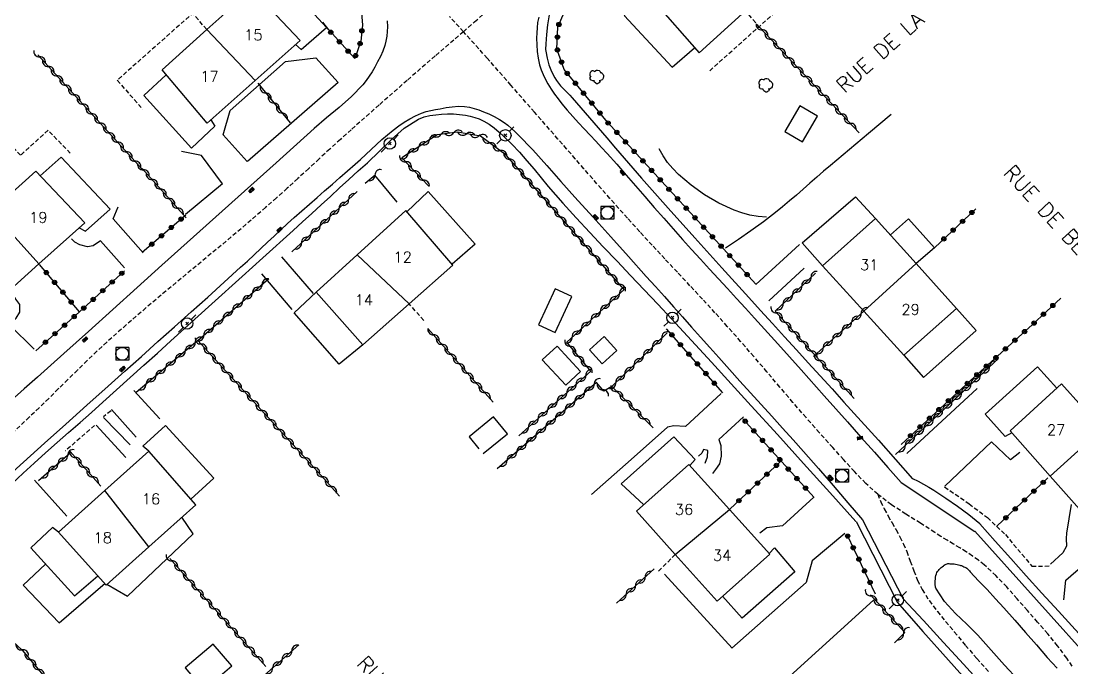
# Model space of a CAD drawing. Header units: millimetres. Extents: x 137000 to 138002, y 152999 to 154002.
# Drawn here: x 137205.9 to 137328.6, y 153872.6 to 153948.1 of the extents above; entities that cross this region are included whole.
import ezdxf
from ezdxf.enums import TextEntityAlignment as Align

# ---------------------------------------------------------------- set-up
doc = ezdxf.new("R2010")
doc.units = ezdxf.units.MM
doc.linetypes.add('DASHED', pattern=[0.75, 0.5, -0.25])
doc.layers.get('0').update_dxf_attribs({"linetype": 'CONTINUOUS'})
for name, color, linetype in [('W0001', 6, 'DASHED'), ('W0008', 7, 'CONTINUOUS'), ('W0014', 7, 'CONTINUOUS'), ('W0017', 7, 'CONTINUOUS'), ('W0101', 7, 'CONTINUOUS'), ('W0104', 1, 'CONTINUOUS'), ('W0112', 1, 'DASHED'), ('W0300', 7, 'CONTINUOUS'), ('W0310', 3, 'CONTINUOUS'), ('W0323', 7, 'CONTINUOUS'), ('W0401', 7, 'CONTINUOUS'), ('W0420', 7, 'CONTINUOUS'), ('W0473', 7, 'CONTINUOUS'), ('W0989', 7, 'CONTINUOUS'), ('W0991', 7, 'CONTINUOUS'), ('W1102', 7, 'CONTINUOUS')]:
    doc.layers.add(name, color=color, linetype=linetype)
doc.styles.get("Standard").update_dxf_attribs({"font": 'romans.shx', "width": 0.85})

# ---------------------------------------------------------------- blocks, each defined once
blk = doc.blocks.new('T300')
for p, q in [((-0.8, 0.51), (-0.86, 0.34)), ((-0.86, 0.34), (-0.86, 0.17)), ((-0.86, 0.17), (-0.74, 0.06)), ((-0.69, 0.63), (-0.8, 0.51)), ((-0.8, -0.06), (-0.74, 0.06)), ((-0.74, 0.06), (-0.69, 0.11)), ((-0.57, 0.69), (-0.69, 0.63)), ((-0.46, 0.69), (-0.57, 0.69)), ((-0.29, 0.63), (-0.46, 0.69)), ((-0.29, 0.63), (-0.17, 0.74)), ((-0.23, 0.57), (-0.29, 0.63)), ((-0.17, 0.74), (-0.06, 0.8)), ((-0.06, 0.8), (0.06, 0.8)), ((0.06, 0.8), (0.23, 0.74)), ((0.23, 0.74), (0.34, 0.63)), ((0.34, 0.63), (0.4, 0.51)), ((0.46, 0.46), (0.34, 0.46)), ((0.4, 0.51), (0.4, 0.46)), ((0.57, 0.4), (0.46, 0.46)), ((0.57, 0.4), (0.69, 0.29)), ((0.69, 0.29), (0.74, 0.17)), ((0.74, 0.06), (0.69, -0.17)), ((0.74, 0.17), (0.74, 0.06)), ((-0.8, -0.17), (-0.8, -0.06)), ((-0.8, -0.23), (-0.8, -0.17)), ((-0.74, -0.34), (-0.8, -0.23)), ((-0.69, -0.4), (-0.74, -0.34)), ((-0.51, -0.46), (-0.69, -0.4)), ((-0.4, -0.46), (-0.51, -0.46)), ((-0.4, -0.46), (-0.34, -0.46)), ((-0.34, -0.46), (-0.34, -0.4)), ((-0.34, -0.51), (-0.34, -0.46)), ((-0.29, -0.63), (-0.34, -0.51)), ((-0.17, -0.74), (-0.29, -0.63)), ((-0.06, -0.8), (-0.17, -0.74)), ((0.06, -0.8), (-0.06, -0.8)), ((0.17, -0.74), (0.06, -0.8)), ((0.23, -0.69), (0.17, -0.74)), ((0.29, -0.46), (0.23, -0.46)), ((0.29, -0.63), (0.23, -0.69)), ((0.46, -0.4), (0.29, -0.46)), ((0.34, -0.51), (0.29, -0.63)), ((0.34, -0.51), (0.34, -0.46)), ((0.57, -0.34), (0.46, -0.4)), ((0.63, -0.29), (0.57, -0.34)), ((0.69, -0.17), (0.63, -0.29))]:
    blk.add_line(p, q)
blk = doc.blocks.new('T401')
for p, q in [((-0.3, 0.3), (0, 0.3)), ((-0.3, -0.25), (-0.3, 0.3)), ((-0.3, 0.15), (0, 0.15)), ((-0.3, 0), (0, 0)), ((0, 0.3), (0, -0.25)), ((-0.3, -0.15), (0, -0.15)), ((-0.3, -0.25), (-0.3, -0.3)), ((-0.3, -0.3), (0, -0.3)), ((0, -0.3), (0, -0.25))]:
    blk.add_line(p, q)
blk = doc.blocks.new('T420')
for p, q in [((0.75, 0.75), (-0.75, 0.75)), ((-0.75, 0.75), (-0.75, -0.75)), ((0.75, 0.75), (0.75, -0.75)), ((0.75, -0.75), (-0.75, -0.75))]:
    blk.add_line(p, q)
blk.add_ellipse((0, 0), major_axis=(-0.53, 0.53), ratio=1, start_param=3.926991, end_param=10.210176)
blk = doc.blocks.new('T473')
for p, q in [((-0.166667, 0.166667), (0.166667, -0.166667)), ((-0.166667, -0.166667), (0.166667, 0.166667)), ((0.500001, 0.500001), (1.000002, 1.000002)), ((-1.000002, -1.000002), (-0.500001, -0.500001))]:
    blk.add_line(p, q)
blk.add_ellipse((0, 0), major_axis=(0.471405, 0.471405), ratio=1, start_param=5.4977871438, end_param=11.780972451)
blk = doc.blocks.new('t310o')
at = {"color": 0, "linetype": 'Continuous'}
for centre, start, end in [((-0.5, 0.38), 216.8699, 323.1304), ((0.5, -0.37), 36.8699, 143.1303)]:
    blk.add_arc(centre, 0.625, start, end, dxfattribs=at)
blk = doc.blocks.new('t323o')
at = {"color": 0, "linetype": 'Continuous'}
for radius in [0.25, 0.15]:
    blk.add_circle((0, 0), radius, dxfattribs=at)

msp = doc.modelspace()

# ---------------------------------------------------------------- linework, layer by layer
at = {"layer": 'W0001'}
for points in [[(137257.55, 153946.81), (137258.85, 153947.96), (137260.16, 153949.11)], [(137257.55, 153946.81), (137255.93, 153948.58)], [(137257.55, 153946.81), (137254.25, 153943.98), (137250.97, 153941.13), (137247.7, 153938.26), (137244.45, 153935.38), (137243.19, 153934.25), (137241.95, 153933.12), (137240.71, 153931.98), (137239.47, 153930.83), (137238.22, 153929.69), (137236.98, 153928.55), (137235.73, 153927.42), (137234.46, 153926.3), (137232.17, 153924.31), (137229.85, 153922.36), (137227.51, 153920.42), (137225.17, 153918.49), (137222.83, 153916.55), (137220.5, 153914.59), (137218.2, 153912.61), (137215.93, 153910.59), (137214.77, 153909.53), (137213.63, 153908.44), (137212.5, 153907.34), (137211.38, 153906.24), (137210.27, 153905.13), (137209.15, 153904.02), (137208.02, 153902.92), (137206.88, 153901.83), (137203.79, 153898.93)], [(137305.89, 153892.84), (137304.49, 153894.12), (137303.17, 153895.49), (137301.91, 153896.9), (137300.64, 153898.3), (137299.07, 153900.04), (137297.53, 153901.8), (137295.99, 153903.57), (137294.47, 153905.35), (137292.96, 153907.13), (137291.43, 153908.91), (137289.9, 153910.68), (137288.34, 153912.43), (137286.9, 153914.03), (137285.45, 153915.61), (137283.98, 153917.18), (137282.51, 153918.75), (137281.05, 153920.32), (137279.58, 153921.9), (137278.12, 153923.48), (137276.68, 153925.07), (137275.66, 153926.21), (137274.64, 153927.36), (137273.62, 153928.51), (137272.61, 153929.67), (137271.6, 153930.82), (137270.6, 153931.98), (137269.59, 153933.14), (137268.58, 153934.29), (137265.83, 153937.43), (137263.09, 153940.57), (137260.33, 153943.71), (137257.55, 153946.81)], [(137305.89, 153892.84), (137306.25, 153891.98), (137306.66, 153891.13), (137307.11, 153890.31), (137307.57, 153889.5), (137308.04, 153888.69), (137308.49, 153887.87), (137308.9, 153887.04), (137309.28, 153886.18), (137309.7, 153885.06), (137310.1, 153883.92), (137310.55, 153882.8), (137311.09, 153881.72), (137311.92, 153880.41), (137312.86, 153879.17), (137313.84, 153877.98), (137314.83, 153876.8), (137316.14, 153875.22), (137317.47, 153873.67), (137318.84, 153872.15)], [(137328.59, 153872.79), (137327.95, 153873.73), (137326.88, 153875.18), (137325.73, 153876.58), (137324.55, 153877.94), (137323.36, 153879.29), (137322.16, 153880.66), (137320.95, 153882.03), (137319.68, 153883.36), (137318.33, 153884.6), (137317.65, 153885.14), (137316.94, 153885.64), (137316.22, 153886.12), (137315.49, 153886.58), (137314.75, 153887.03), (137314.01, 153887.48), (137313.27, 153887.93), (137312.55, 153888.4), (137310.87, 153889.47), (137309.16, 153890.52), (137307.49, 153891.63), (137305.89, 153892.84)]]:
    msp.add_lwpolyline(points, dxfattribs=at)
at = {"layer": 'W0008'}
for points in [[(137266.35, 153948.49), (137266.21, 153947.89), (137266.14, 153947.28), (137266.1, 153946.66), (137266.09, 153946.05), (137266.11, 153945.27), (137266.16, 153944.49), (137266.26, 153943.71), (137266.42, 153942.94), (137266.61, 153942.36), (137266.84, 153941.8), (137267.11, 153941.25), (137267.4, 153940.72), (137267.77, 153940.12), (137268.17, 153939.53), (137268.59, 153938.96), (137269.03, 153938.41), (137269.66, 153937.65), (137270.3, 153936.91), (137270.97, 153936.18), (137271.64, 153935.46), (137272.32, 153934.75), (137273, 153934.04), (137273.67, 153933.32), (137274.33, 153932.59), (137275.44, 153931.34), (137276.54, 153930.09), (137277.64, 153928.83), (137278.73, 153927.57), (137279.82, 153926.31), (137280.92, 153925.06), (137282.02, 153923.81), (137283.13, 153922.56), (137284.17, 153921.41), (137285.21, 153920.26), (137286.26, 153919.12), (137287.31, 153917.98), (137288.37, 153916.84), (137289.42, 153915.7), (137290.47, 153914.55), (137291.51, 153913.4), (137294.24, 153910.38), (137296.95, 153907.36), (137299.66, 153904.32), (137302.37, 153901.29), (137303.94, 153899.52), (137305.51, 153897.75), (137307.07, 153895.98), (137308.64, 153894.21)], [(137204.54, 153895.09), (137206.2, 153896.58), (137208.66, 153898.81), (137211.13, 153901.03), (137213.61, 153903.25), (137216.09, 153905.47), (137218.02, 153907.2), (137219.96, 153908.93), (137221.9, 153910.66), (137223.83, 153912.39), (137225.77, 153914.11), (137227.7, 153915.85), (137229.63, 153917.59), (137231.55, 153919.33), (137232.34, 153920.05), (137233.12, 153920.78), (137233.9, 153921.51), (137234.68, 153922.24), (137235.46, 153922.97), (137236.24, 153923.69), (137237.02, 153924.42), (137237.81, 153925.13), (137238.69, 153925.92), (137239.58, 153926.7), (137240.46, 153927.47), (137241.35, 153928.25), (137242.25, 153929.02), (137243.14, 153929.79), (137244.03, 153930.56), (137244.92, 153931.34), (137245.55, 153931.9), (137246.17, 153932.48), (137246.79, 153933.06), (137247.41, 153933.64), (137248.04, 153934.22), (137248.68, 153934.78), (137249.34, 153935.32), (137250.02, 153935.83), (137250.65, 153936.25), (137251.29, 153936.65), (137251.96, 153937), (137252.65, 153937.31), (137253.18, 153937.49), (137253.73, 153937.62), (137254.28, 153937.73), (137254.83, 153937.83), (137255.53, 153937.95), (137256.24, 153938.06), (137256.96, 153938.12), (137257.68, 153938.1), (137258.25, 153938.02), (137258.81, 153937.87), (137259.36, 153937.69), (137259.89, 153937.48), (137260.52, 153937.22), (137261.14, 153936.92), (137261.74, 153936.58), (137262.31, 153936.21), (137262.74, 153935.89), (137263.15, 153935.53), (137263.54, 153935.16), (137263.92, 153934.78), (137265.63, 153933.01), (137267.29, 153931.19), (137268.92, 153929.34), (137270.55, 153927.51), (137272.64, 153925.2), (137274.73, 153922.89), (137276.81, 153920.58), (137278.89, 153918.27), (137279.95, 153917.09), (137281.01, 153915.9), (137282.07, 153914.72), (137283.12, 153913.53), (137284.18, 153912.35), (137285.23, 153911.16), (137286.29, 153909.98), (137287.35, 153908.8), (137288.58, 153907.42), (137289.82, 153906.05), (137291.06, 153904.68), (137292.3, 153903.31), (137293.54, 153901.95), (137294.77, 153900.57), (137296.01, 153899.2), (137297.23, 153897.82), (137298.97, 153895.84), (137300.69, 153893.85), (137302.41, 153891.86), (137304.12, 153889.86)], [(137308.64, 153894.21), (137317.21, 153888.5)], [(137304.12, 153889.86), (137308.88, 153880.65)], [(137317.21, 153888.53), (137331.62, 153872.52)], [(137322.27, 153871.19), (137320.7, 153872.92), (137319.15, 153874.67), (137317.58, 153876.41), (137316.31, 153877.69), (137314.96, 153878.95), (137313.68, 153880.33), (137312.68, 153881.9), (137312.64, 153882.01), (137312.62, 153882.12), (137312.61, 153882.22), (137312.6, 153882.33), (137312.6, 153882.38), (137312.6, 153882.43), (137312.6, 153882.48), (137312.6, 153882.53), (137312.6, 153882.58), (137312.6, 153882.63), (137312.61, 153882.68), (137312.61, 153882.73), (137312.63, 153882.94), (137312.65, 153883.16), (137312.68, 153883.37), (137312.74, 153883.58), (137312.81, 153883.71), (137312.89, 153883.84), (137312.97, 153883.95), (137313.07, 153884.06), (137313.18, 153884.18), (137313.3, 153884.3), (137313.43, 153884.4), (137313.56, 153884.5), (137313.66, 153884.58), (137313.76, 153884.65), (137313.87, 153884.71), (137313.99, 153884.75), (137314.09, 153884.76), (137314.2, 153884.76), (137314.3, 153884.75), (137314.39, 153884.74), (137314.5, 153884.74), (137314.61, 153884.74), (137314.71, 153884.74), (137314.82, 153884.73), (137314.99, 153884.7), (137315.15, 153884.67), (137315.31, 153884.62), (137315.47, 153884.58), (137315.56, 153884.55), (137315.66, 153884.52), (137315.75, 153884.49), (137315.84, 153884.45), (137315.96, 153884.4), (137316.07, 153884.35), (137316.18, 153884.29), (137316.29, 153884.21), (137316.4, 153884.12), (137316.49, 153884.02), (137316.59, 153883.91), (137316.68, 153883.81), (137317.67, 153882.76), (137318.65, 153881.72), (137319.63, 153880.66), (137320.6, 153879.6), (137321.88, 153878.17), (137323.15, 153876.73), (137324.41, 153875.27), (137325.66, 153873.81), (137326.24, 153873.17), (137326.85, 153872.54)], [(137308.88, 153880.65), (137311.24, 153878.12), (137313.58, 153875.57), (137315.91, 153873.01), (137318.23, 153870.45), (137319.55, 153868.96), (137320.87, 153867.47), (137322.18, 153865.97), (137323.49, 153864.46)]]:
    msp.add_lwpolyline(points, dxfattribs=at)
at = {"layer": 'W0014'}
for points in [[(137248.64, 153948.07), (137248.67, 153947.37), (137248.64, 153946.82), (137248.59, 153946.27), (137248.5, 153945.72), (137248.36, 153945.19), (137248.13, 153944.53), (137247.85, 153943.9), (137247.53, 153943.28), (137247.19, 153942.68), (137246.88, 153942.14), (137246.55, 153941.62), (137246.19, 153941.11), (137245.8, 153940.63), (137244.48, 153939.25), (137243.04, 153937.98), (137241.57, 153936.76), (137240.13, 153935.52), (137235.68, 153931.52), (137231.24, 153927.53), (137226.79, 153923.55), (137222.34, 153919.56)], [(137267.54, 153948.77), (137267.35, 153947.63), (137267.26, 153946.5), (137267.17, 153945.39), (137267.15, 153945.18), (137267.14, 153944.97), (137267.14, 153944.75), (137267.15, 153944.54), (137267.31, 153943.73), (137267.53, 153942.94), (137267.82, 153942.17), (137268.2, 153941.44), (137268.41, 153941.11), (137268.64, 153940.8), (137268.89, 153940.5), (137269.16, 153940.22), (137269.43, 153939.94), (137269.71, 153939.67), (137269.97, 153939.39), (137270.23, 153939.11), (137271.25, 153937.94), (137272.26, 153936.77), (137273.27, 153935.59), (137274.28, 153934.42), (137275.29, 153933.24), (137276.3, 153932.07), (137277.31, 153930.9), (137278.33, 153929.74), (137281.44, 153926.24), (137284.57, 153922.75), (137287.7, 153919.28), (137290.84, 153915.8), (137292.23, 153914.28), (137293.62, 153912.75), (137295.01, 153911.23), (137296.4, 153909.71), (137297.79, 153908.19), (137299.18, 153906.66), (137300.57, 153905.14), (137301.95, 153903.61), (137303.97, 153901.38), (137305.97, 153899.14), (137307.97, 153896.9), (137309.97, 153894.65)], [(137242.91, 153940.9), (137232.33, 153931.67)], [(137204.85, 153894.07), (137206.15, 153895.29), (137207.47, 153896.49), (137208.79, 153897.68), (137210.13, 153898.87), (137211.47, 153900.04), (137212.82, 153901.22), (137214.15, 153902.4), (137215.48, 153903.59), (137217.07, 153905.02), (137218.66, 153906.45), (137220.24, 153907.89), (137221.83, 153909.32), (137223.41, 153910.76), (137225, 153912.19), (137226.58, 153913.63), (137228.17, 153915.06), (137229.36, 153916.13), (137230.55, 153917.2), (137231.74, 153918.27), (137232.93, 153919.34), (137234.12, 153920.41), (137235.31, 153921.48), (137236.5, 153922.55), (137237.69, 153923.62), (137238.77, 153924.61), (137239.86, 153925.6), (137240.94, 153926.6), (137242.02, 153927.59), (137243.1, 153928.59), (137244.18, 153929.58), (137245.27, 153930.56), (137246.37, 153931.53), (137247.77, 153932.86), (137249.15, 153934.24), (137250.64, 153935.55), (137252.31, 153936.6), (137252.96, 153936.86), (137253.63, 153937.02), (137254.32, 153937.12), (137255, 153937.19), (137255.7, 153937.23), (137256.4, 153937.22), (137257.1, 153937.17), (137257.79, 153937.07), (137258.34, 153936.96), (137258.88, 153936.81), (137259.4, 153936.63), (137259.91, 153936.39), (137260.55, 153936.02), (137261.15, 153935.58), (137261.72, 153935.1), (137262.26, 153934.6), (137263.2, 153933.69), (137264.09, 153932.74), (137264.95, 153931.76), (137265.79, 153930.76), (137266.62, 153929.76), (137267.44, 153928.75), (137268.28, 153927.76), (137269.15, 153926.79), (137270.71, 153925.08), (137272.29, 153923.39), (137273.87, 153921.71), (137275.47, 153920.04), (137277.06, 153918.37), (137278.65, 153916.69), (137280.24, 153915.01), (137281.82, 153913.32), (137284.16, 153910.8), (137286.48, 153908.27), (137288.8, 153905.73), (137291.12, 153903.18), (137294.19, 153899.81), (137297.25, 153896.43), (137300.3, 153893.05), (137303.36, 153889.66)], [(137229.42, 153929.08), (137225.1, 153925.47)], [(137222.34, 153919.56), (137219.49, 153916.98), (137216.64, 153914.41), (137213.78, 153911.84), (137210.93, 153909.27), (137209.38, 153907.89), (137207.84, 153906.52), (137206.3, 153905.14), (137204.75, 153903.77)], [(137309.97, 153894.68), (137310.61, 153894.37), (137311.24, 153894.04), (137311.85, 153893.69), (137312.46, 153893.32), (137313.84, 153892.41), (137315.2, 153891.46), (137316.52, 153890.47), (137317.81, 153889.43)], [(137303.39, 153889.68), (137308.21, 153880.22)], [(137317.81, 153889.41), (137319.61, 153887.38), (137321.42, 153885.35), (137323.23, 153883.33), (137325.05, 153881.32), (137326.99, 153879.19), (137328.94, 153877.07), (137330.89, 153874.96), (137332.85, 153872.85)], [(137308.21, 153880.22), (137311.16, 153876.85), (137314.14, 153873.51), (137317.13, 153870.18), (137320.15, 153866.88), (137320.9, 153866.07), (137321.66, 153865.27), (137322.42, 153864.47), (137323.18, 153863.68)]]:
    msp.add_lwpolyline(points, dxfattribs=at)
at = {"layer": 'W0017'}
for points in [[(137232.3, 153931.67), (137229.5, 153934.79), (137230.34, 153937.61), (137236.79, 153943.34), (137240.33, 153943.75), (137242.91, 153940.9)], [(137229.42, 153929.08), (137226.99, 153932.35), (137224.63, 153932.83)], [(137249.82, 153926.91), (137247.2, 153930.09)], [(137220.16, 153921.03), (137216.66, 153924.98), (137217.26, 153926.39)], [(137218.01, 153919.26), (137215.19, 153922.4), (137214.35, 153921.82), (137213.69, 153921.72), (137212.78, 153921.94), (137212.19, 153922.27), (137211.8, 153922.65)], [(137296.77, 153921.99), (137291.66, 153917.31)], [(137240.06, 153916.25), (137236.37, 153920.56)], [(137237.57, 153914.42), (137234.01, 153918.56)], [(137293.18, 153915.4), (137297.32, 153919.24)], [(137207.47, 153909.76), (137204.62, 153912.58), (137205.35, 153913.39), (137205.76, 153914.09), (137205.78, 153914.97), (137205.31, 153915.61), (137204.71, 153916.56)], [(137219.08, 153904.95), (137222.13, 153901.65)], [(137309.28, 153897.61), (137317.5, 153905.18)], [(137287.61, 153904.59), (137283.48, 153900.77), (137282.09, 153900.83), (137281.37, 153900.68), (137277.11, 153896.91), (137272.49, 153892.8)], [(137219.34, 153899.52), (137216.48, 153902.75)], [(137215.53, 153901.82), (137218.65, 153898.6)], [(137290.22, 153901.88), (137287.35, 153899.23), (137287.59, 153898.54), (137287.64, 153897.28), (137287.42, 153896.4), (137286.98, 153895.73), (137286.6, 153895.28)], [(137218.14, 153897.13), (137214.7, 153900.9)], [(137322.48, 153897.73), (137321.41, 153896.87), (137319.18, 153898.98), (137313.71, 153893.81)], [(137285.74, 153896.47), (137286.02, 153897.23), (137286.06, 153897.97), (137285.58, 153898.07), (137285.35, 153897.65), (137284.97, 153897.28)], [(137207.48, 153894.49), (137211.28, 153890.3)], [(137298.44, 153892.49), (137294.77, 153889.15), (137292.94, 153888.93), (137292.13, 153888.3)], [(137328.48, 153891.67), (137327.91, 153888.29), (137327.9, 153887.69), (137327.91, 153886.78), (137327.49, 153886.02), (137326.04, 153884.71)], [(137302.04, 153888.27), (137298.24, 153885.07), (137297.56, 153882.55), (137288.86, 153874.91)], [(137327.62, 153880.55), (137327.84, 153882.82), (137332.48, 153886.83)], [(137288.89, 153874.91), (137281, 153883.52)]]:
    msp.add_lwpolyline(points, dxfattribs=at)
at = {"layer": 'W0101'}
for points in [[(137285.03, 153955.39), (137279.67, 153950.5), (137285.04, 153944.35), (137290.49, 153949.27)], [(137227.59, 153947.06), (137232.84, 153951.77), (137238.49, 153945.77)], [(137233.25, 153941.11), (137227.64, 153936.13), (137222.37, 153942.38), (137227.59, 153947.06)], [(137238.49, 153945.77), (137233.25, 153941.11)], [(137202.43, 153925.86), (137207.64, 153930.55), (137213.37, 153924.53)], [(137208.01, 153919.72), (137202.56, 153914.83), (137197.08, 153921.05), (137202.43, 153925.86)], [(137250.82, 153925.95), (137245.14, 153920.77)], [(137251.2, 153915.07), (137256.3, 153919.59), (137250.82, 153925.95)], [(137304.27, 153914.21), (137299.46, 153919.51), (137305.65, 153925.03), (137310.39, 153919.75)], [(137213.37, 153924.53), (137208.01, 153919.72)], [(137245.14, 153920.77), (137240.36, 153916.41), (137245.79, 153910.27), (137251.2, 153915.07)], [(137310.39, 153919.75), (137315.09, 153914.53), (137308.93, 153909.07)], [(137308.93, 153909.07), (137304.27, 153914.21)], [(137326.03, 153894.96), (137321.34, 153900.24), (137327.34, 153905.74), (137332.1, 153900.46)], [(137220.82, 153897.88), (137215.7, 153893.28)], [(137220.84, 153886.73), (137226.3, 153891.62), (137220.82, 153897.88)], [(137288.6, 153891.07), (137283.85, 153896.33), (137277.75, 153890.86), (137282.26, 153885.83)], [(137330.68, 153889.72), (137326.03, 153894.96)], [(137215.7, 153893.28), (137210.31, 153888.43), (137215.85, 153882.26), (137220.84, 153886.73)], [(137293.3, 153885.87), (137288.6, 153891.07)], [(137282.26, 153885.83), (137287.15, 153880.37), (137293.3, 153885.87)]]:
    msp.add_lwpolyline(points, dxfattribs=at)
at = {"layer": 'W0104'}
for points in [[(137237.95, 153945.3), (137238.62, 153944.74), (137241.56, 153947.31), (137235.94, 153953.46), (137233.41, 153951.16)], [(137279.82, 153950.63), (137279.17, 153951.24), (137276.29, 153948.69), (137281.89, 153942.69), (137284.52, 153944.93)], [(137228.08, 153936.52), (137228.55, 153935.8), (137225.83, 153933.22), (137220.24, 153939.37), (137222.87, 153941.79)], [(137212.7, 153923.93), (137213.43, 153923.55), (137216.33, 153926.1), (137210.61, 153932.19), (137208.15, 153930.01)], [(137250.95, 153925.8), (137253.42, 153928.16), (137258.91, 153922.03), (137256.22, 153919.69)], [(137299.46, 153919.51), (137297.09, 153922.16), (137303.29, 153927.56), (137305.65, 153925.03)], [(137307.39, 153923.1), (137309.49, 153924.98), (137312.52, 153921.61), (137310.39, 153919.75)], [(137245.79, 153910.27), (137243.03, 153908.03), (137237.81, 153914.01), (137240.36, 153916.41)], [(137308.93, 153909.07), (137311.25, 153906.48), (137317.37, 153911.97), (137315.09, 153914.53)], [(137321.53, 153900.03), (137320.78, 153899.59), (137318.43, 153902.2), (137324.55, 153907.73), (137326.8, 153905.24)], [(137261.07, 153901.89), (137258.2, 153899.55), (137259.34, 153898.15)], [(137259.84, 153897.6), (137262.68, 153899.91), (137261.07, 153901.89)], [(137220.82, 153897.88), (137220.12, 153898.46), (137222.79, 153900.85), (137228.41, 153894.72), (137225.73, 153892.27)], [(137283.96, 153896.21), (137284.6, 153896.91), (137282.11, 153899.53), (137275.95, 153894.07), (137278.61, 153891.63)], [(137210.31, 153888.43), (137209.6, 153888.98), (137207.06, 153886.58), (137212.17, 153880.98), (137214.88, 153883.34)], [(137215.94, 153882.34), (137218.36, 153880.94), (137226, 153888.23), (137224.67, 153890.16)], [(137293.22, 153885.95), (137293.83, 153886.6), (137296.22, 153883.78), (137290.06, 153878.4), (137287.79, 153880.94)], [(137208.79, 153884.68), (137206.17, 153882.25), (137210.37, 153877.85), (137215.74, 153882.48)]]:
    msp.add_lwpolyline(points, dxfattribs=at)
for points in [[(137296.81, 153938.16), (137295.06, 153935.18), (137297.13, 153933.97), (137298.88, 153936.95)], [(137268.26, 153916.82), (137266.3, 153912.6), (137268.24, 153911.7), (137270.21, 153915.92)], [(137273.96, 153911.24), (137275.44, 153909.61), (137273.75, 153908.08), (137272.27, 153909.71)], [(137271.22, 153907.18), (137268.48, 153910.14), (137266.75, 153908.54), (137269.49, 153905.58)], [(137230.53, 153872.83), (137228.36, 153875.37), (137225.09, 153872.58), (137227.26, 153870.04)]]:
    msp.add_lwpolyline(points, close=True, dxfattribs=at)
at = {"layer": 'W0112'}
for points in [[(137236.63, 153953.99), (137234.26, 153956.51), (137226.09, 153949.08), (137217.14, 153941.14), (137220.12, 153937.76)], [(137286.29, 153942.26), (137295.59, 153950.56)], [(137292.13, 153947.27), (137290.53, 153949.22)], [(137227.59, 153947.06), (137225.94, 153948.98)], [(137211.67, 153932.63), (137209.08, 153935.31), (137205.85, 153932.39), (137205.1, 153933.18)], [(137252.92, 153913.13), (137251.2, 153915.07)], [(137216.42, 153902.57), (137215.54, 153901.88)], [(137214.51, 153900.88), (137211.08, 153897.9)], [(137313.7, 153893.7), (137316.57, 153891.73), (137318.7, 153890.12), (137320.79, 153888.14), (137323.89, 153884.47)], [(137282.26, 153885.83), (137280.32, 153883.86)], [(137323.89, 153884.44), (137325.89, 153884.48)]]:
    msp.add_lwpolyline(points, dxfattribs=at)
at = {"layer": 'W0300'}
for points in [[(137307.48, 153937.15), (137304.83, 153934.95), (137300.39, 153931.22), (137299.58, 153930.54), (137298.79, 153929.84), (137297.99, 153929.15), (137297.2, 153928.45), (137296.41, 153927.75), (137295.61, 153927.07), (137294.8, 153926.39), (137293.97, 153925.73), (137292.55, 153924.64), (137291.1, 153923.58), (137289.63, 153922.56), (137288.14, 153921.56)], [(137292.9, 153925.19), (137291.94, 153925.26), (137290.98, 153925.42), (137290.04, 153925.66), (137289.13, 153925.99), (137287.37, 153926.81), (137285.69, 153927.79), (137284.11, 153928.91), (137282.63, 153930.17), (137281.97, 153930.84), (137281.38, 153931.57), (137280.85, 153932.34), (137280.4, 153933.16)], [(137286.26, 153863.1), (137305.42, 153880.51)]]:
    msp.add_lwpolyline(points, dxfattribs=at)
at = {"layer": 'W0310'}
for points in [[(137303.72, 153935.02), (137292.13, 153947.3)], [(137225.2, 153925.1), (137220.07, 153930.84), (137220.07, 153930.79), (137207.89, 153944.1)], [(137233.54, 153940.79), (137237.31, 153936.17)], [(137264.03, 153899.68), (137272.4, 153907.2), (137269.61, 153910.61), (137276.31, 153916.75), (137262.52, 153932.41), (137259.53, 153934.62), (137256.86, 153935.08), (137254.49, 153934.79), (137250.35, 153932.09), (137253.49, 153928.84)], [(137247.23, 153930.08), (137246.07, 153929.12)], [(137245.16, 153928.17), (137237.53, 153921.14)], [(137298.62, 153918.64), (137293.94, 153914.2), (137303.16, 153904)], [(137243.08, 153892.62), (137241.33, 153894.62), (137226.55, 153910.8), (137234.85, 153918.01)], [(137304.27, 153914.21), (137298.4, 153908.92)], [(137253.41, 153912.17), (137261.01, 153903.59)], [(137281.31, 153911.69), (137274.85, 153905.43), (137279.69, 153900.59)], [(137226.55, 153910.8), (137219.36, 153904.71)], [(137319.99, 153908.67), (137307.98, 153897.47)], [(137274.85, 153905.43), (137273.95, 153904.88), (137273.06, 153905.9), (137261.5, 153895.81)], [(137215.22, 153893.81), (137211.66, 153897.83), (137211.66, 153897.65), (137207.96, 153894.43)], [(137202.86, 153890.75), (137200.42, 153885.77), (137200.33, 153881.64), (137201.21, 153879.09), (137206.06, 153874.67), (137214.24, 153864.91), (137219.61, 153858.67)], [(137223.28, 153885.35), (137234.5, 153872.76)], [(137275.42, 153880.15), (137279.82, 153884.14)], [(137307.84, 153875.51), (137309.04, 153876.71), (137305.04, 153881.11)], [(137238.33, 153875.3), (137229.67, 153867.61)]]:
    msp.add_lwpolyline(points, dxfattribs=at)
at = {"layer": 'W0323'}
for points in [[(137225.67, 153973.51), (137235.73, 153962.17), (137244.65, 153952.07), (137245.61, 153949.51), (137245.77, 153947.57), (137245.58, 153945.72), (137244.86, 153943.69), (137241.83, 153947.01), (137241.14, 153947.93)], [(137291.66, 153917.37), (137274.35, 153936.26), (137269.3, 153942.4), (137268.46, 153944.81), (137268.55, 153947.34), (137269.66, 153949.88), (137270.49, 153951.23), (137272.72, 153952.88)], [(137317.34, 153926.14), (137312.52, 153921.61)], [(137225.15, 153925.42), (137220.04, 153921.05)], [(137212.74, 153914.12), (137208.07, 153919.66)], [(137218.01, 153918.93), (137212.74, 153914.12), (137207.64, 153909.59)], [(137327.27, 153915.74), (137323.93, 153912.63), (137316.71, 153906.11), (137308.62, 153898.67)], [(137287.82, 153904.67), (137281.25, 153912.14)], [(137298.48, 153892.45), (137290.17, 153901.65)], [(137294.62, 153896.73), (137288.61, 153891.07)], [(137325.75, 153894.76), (137319.77, 153889.08)], [(137305.65, 153881.2), (137302.36, 153888.03)]]:
    msp.add_lwpolyline(points, dxfattribs=at)
at = {"layer": 'W1102'}
for points in [[(137233.25, 153941.11), (137227.59, 153947.06)], [(137208.01, 153919.72), (137202.43, 153925.86)], [(137251.2, 153915.07), (137245.14, 153920.77)], [(137304.27, 153914.21), (137310.39, 153919.75)], [(137326.03, 153894.96), (137332.1, 153900.46)], [(137220.84, 153886.73), (137215.7, 153893.28)], [(137282.26, 153885.83), (137288.6, 153891.07)]]:
    msp.add_lwpolyline(points, dxfattribs=at)

# ---------------------------------------------------------------- block references
at = {"layer": 'W0300'}
for p in [(137273.15, 153941.54), (137292.88, 153940.56)]:
    msp.add_blockref('T300', p, dxfattribs=at)
at = {"layer": 'W0310'}
for p, rotation in [((137292.39, 153947.02), 133.3626002474332), ((137293.42, 153945.93), 133.3626002474332), ((137294.45, 153944.84), 133.3626002474332), ((137208.09, 153943.88), 132.4548869660068), ((137295.48, 153943.75), 133.3626002474332), ((137209.1, 153942.77), 132.4548869660068), ((137296.51, 153942.66), 133.3626002474332), ((137210.12, 153941.67), 132.4548869660068), ((137297.54, 153941.57), 133.3626002474332), ((137211.13, 153940.56), 132.4548869660068), ((137234.47, 153939.65), 309.2467977209247), ((137298.57, 153940.48), 133.3626002474332), ((137212.14, 153939.45), 132.4548869660068), ((137235.41, 153938.49), 309.2467977209247), ((137299.6, 153939.39), 133.3626002474332), ((137213.15, 153938.35), 132.4548869660068), ((137214.17, 153937.24), 132.4548869660068), ((137236.36, 153937.33), 309.2467977209247), ((137300.63, 153938.3), 133.3626002474332), ((137301.66, 153937.21), 133.3626002474332), ((137215.18, 153936.13), 132.4548869660068), ((137302.69, 153936.12), 133.3626002474332), ((137216.19, 153935.03), 132.4548869660068), ((137217.2, 153933.92), 132.4548869660068), ((137253.59, 153934.21), 213.1333154126674), ((137254.92, 153934.84), 186.9465717259835), ((137256.4, 153935.02), 186.9465717259835), ((137257.89, 153934.9), 170.2139959304228), ((137259.36, 153934.65), 170.2139959304228), ((137260.6, 153933.83), 143.5759150919248), ((137218.22, 153932.81), 132.4548869660068), ((137251.08, 153932.57), 213.1333154126674), ((137252.34, 153933.39), 213.1333154126674), ((137261.81, 153932.94), 143.5759150919248), ((137219.23, 153931.71), 132.4548869660068), ((137250.79, 153931.64), 313.9512036520929), ((137262.93, 153931.95), 131.3634493149997), ((137220.2, 153930.7), 131.7813264778124), ((137247.22, 153930.08), 219.679240710309), ((137251.83, 153930.56), 313.9512036520929), ((137263.92, 153930.82), 131.3634493149997), ((137221.2, 153929.58), 131.7813264778124), ((137252.87, 153929.48), 313.9512036520929), ((137264.91, 153929.7), 131.3634493149997), ((137265.9, 153928.57), 131.3634493149997), ((137222.2, 153928.46), 131.7813264778124), ((137223.2, 153927.34), 131.7813264778124), ((137266.89, 153927.45), 131.3634493149997), ((137224.2, 153926.22), 131.7813264778124), ((137243.04, 153926.22), 222.6769410209832), ((137244.15, 153927.24), 222.6769410209832), ((137267.88, 153926.32), 131.3634493149997), ((137241.94, 153925.2), 222.6769410209832), ((137268.87, 153925.2), 131.3634493149997), ((137240.84, 153924.19), 222.6769410209832), ((137269.87, 153924.07), 131.3634493149997), ((137239.74, 153923.17), 222.6769410209832), ((137270.86, 153922.94), 131.3634493149997), ((137238.63, 153922.15), 222.6769410209832), ((137271.85, 153921.82), 131.3634493149997), ((137272.84, 153920.69), 131.3634493149997), ((137273.83, 153919.57), 131.3634493149997), ((137274.82, 153918.44), 131.3634493149997), ((137298.11, 153918.16), 223.5241168697532), ((137234.05, 153917.31), 40.97473763511982), ((137275.81, 153917.31), 131.3634493149997), ((137297.02, 153917.12), 223.5241168697532), ((137231.79, 153915.34), 40.97473763511982), ((137232.92, 153916.33), 40.97473763511982), ((137274.65, 153915.23), 42.51741458910939), ((137275.76, 153916.25), 42.51741458910939), ((137295.94, 153916.09), 223.5241168697532), ((137230.65, 153914.36), 40.97473763511982), ((137273.54, 153914.22), 42.51741458910939), ((137294.1, 153914.01), 312.1458369072306), ((137294.85, 153915.06), 223.5241168697532), ((137303.97, 153913.94), 222.0001435262307), ((137229.52, 153913.38), 40.97473763511982), ((137272.44, 153913.2), 42.51741458910939), ((137295.11, 153912.9), 312.1458369072306), ((137302.85, 153912.93), 222.0001435262307), ((137228.39, 153912.39), 40.97473763511982), ((137254.05, 153911.45), 311.5563526709411), ((137271.33, 153912.19), 42.51741458910939), ((137296.12, 153911.79), 312.1458369072306), ((137301.74, 153911.93), 222.0001435262307), ((137226.23, 153910.52), 220.2484966403647), ((137226.93, 153910.38), 132.4307708209517), ((137227.26, 153911.41), 40.97473763511982), ((137255.04, 153910.33), 311.5563526709411), ((137270.23, 153911.18), 42.51741458910939), ((137280.7, 153911.1), 224.0953339123934), ((137297.12, 153910.68), 312.1458369072306), ((137300.63, 153910.92), 222.0001435262307), ((137225.08, 153909.55), 220.2484966403647), ((137227.94, 153909.27), 132.4307708209517), ((137256.04, 153909.2), 311.5563526709411), ((137270.02, 153910.1), 129.3406831560907), ((137270.97, 153908.94), 129.3406831560907), ((137278.55, 153909.01), 224.0953339123934), ((137279.62, 153910.06), 224.0953339123934), ((137298.13, 153909.56), 312.1458369072306), ((137299.51, 153909.92), 222.0001435262307), ((137223.94, 153908.58), 220.2484966403647), ((137228.95, 153908.16), 132.4307708209517), ((137257.03, 153908.08), 311.5563526709411), ((137271.93, 153907.78), 129.3406831560907), ((137277.47, 153907.97), 224.0953339123934), ((137299.14, 153908.45), 312.1458369072306), ((137221.65, 153906.64), 220.2484966403647), ((137222.79, 153907.61), 220.2484966403647), ((137229.97, 153907.06), 132.4307708209517), ((137258.03, 153906.96), 311.5563526709411), ((137271.84, 153906.7), 41.96034593676548), ((137276.39, 153906.93), 224.0953339123934), ((137300.14, 153907.34), 312.1458369072306), ((137317.86, 153906.68), 223.0002269765935), ((137318.95, 153907.7), 223.0002269765935), ((137220.5, 153905.68), 220.2484966403647), ((137230.98, 153905.95), 132.4307708209517), ((137259.02, 153905.84), 311.5563526709411), ((137270.72, 153905.69), 41.96034593676548), ((137272.8, 153905.67), 221.1151737320873), ((137275.32, 153905.88), 224.0953339123934), ((137301.15, 153906.23), 312.1458369072306), ((137316.76, 153905.66), 223.0002269765935), ((137231.99, 153904.84), 132.4307708209517), ((137260.02, 153904.71), 311.5563526709411), ((137269.61, 153904.69), 41.96034593676548), ((137271.67, 153904.68), 221.1151737320873), ((137273.82, 153905.03), 131.1579935245419), ((137275.45, 153904.83), 315.035499239234), ((137302.16, 153905.12), 312.1458369072306), ((137315.66, 153904.63), 223.0002269765935), ((137233, 153903.74), 132.4307708209517), ((137268.49, 153903.69), 41.96034593676548), ((137270.54, 153903.7), 221.1151737320873), ((137276.51, 153903.77), 315.035499239234), ((137314.56, 153903.61), 223.0002269765935), ((137234.01, 153902.63), 132.4307708209517), ((137266.26, 153901.68), 41.96034593676548), ((137267.38, 153902.69), 41.96034593676548), ((137268.28, 153901.72), 221.1151737320873), ((137269.41, 153902.71), 221.1151737320873), ((137277.57, 153902.71), 315.035499239234), ((137278.63, 153901.65), 315.035499239234), ((137313.47, 153902.59), 223.0002269765935), ((137235.03, 153901.52), 132.4307708209517), ((137236.04, 153900.41), 132.4307708209517), ((137265.14, 153900.68), 41.96034593676548), ((137267.15, 153900.74), 221.1151737320873), ((137311.27, 153900.54), 223.0002269765935), ((137312.37, 153901.56), 223.0002269765935), ((137237.05, 153899.31), 132.4307708209517), ((137266.02, 153899.75), 221.1151737320873), ((137310.18, 153899.52), 223.0002269765935), ((137238.06, 153898.2), 132.4307708209517), ((137264.89, 153898.77), 221.1151737320873), ((137309.08, 153898.49), 223.0002269765935), ((137211.36, 153897.39), 221.1011942023059), ((137212.28, 153897.13), 131.5838619528812), ((137239.07, 153897.09), 132.4307708209517), ((137262.63, 153896.79), 221.1151737320873), ((137263.76, 153897.78), 221.1151737320873), ((137210.23, 153896.41), 221.1011942023059), ((137213.27, 153896.01), 131.5838619528812), ((137240.09, 153895.99), 132.4307708209517), ((137209.1, 153895.42), 221.1011942023059), ((137214.27, 153894.88), 131.5838619528812), ((137241.1, 153894.88), 132.4307708209517), ((137242.09, 153893.75), 131.1493297599688), ((137223.52, 153885.07), 311.7145061685543), ((137224.52, 153883.95), 311.7145061685543), ((137225.52, 153882.83), 311.7145061685543), ((137277.64, 153882.16), 42.12894573686373), ((137278.76, 153883.17), 42.12894573686373), ((137226.52, 153881.71), 311.7145061685543), ((137276.53, 153881.16), 42.12894573686373), ((137305.13, 153881.01), 132.2613802896056), ((137227.52, 153880.59), 311.7145061685543), ((137228.52, 153879.48), 311.7145061685543), ((137306.14, 153879.9), 132.2613802896056), ((137229.51, 153878.36), 311.7145061685543), ((137307.15, 153878.79), 132.2613802896056), ((137230.51, 153877.24), 311.7145061685543), ((137308.16, 153877.68), 132.2613802896056), ((137231.51, 153876.12), 311.7145061685543), ((137308.9, 153876.57), 45.07182918859839), ((137206.04, 153874.7), 317.6934134496051), ((137232.51, 153875), 311.7145061685543), ((137207.01, 153873.55), 309.9697600887354), ((137233.51, 153873.88), 311.7145061685543), ((137236.4, 153873.58), 221.607846083031), ((137237.52, 153874.58), 221.607846083031), ((137207.97, 153872.4), 309.9697600887354), ((137235.28, 153872.59), 221.607846083031)]:
    msp.add_blockref('t310o', p, dxfattribs=dict(at, rotation=rotation))
at = {"layer": 'W0323'}
for p, rotation in [((137268.69, 153947.65), 66.34813384222633), ((137242.06, 153946.75), 132.3929335089992), ((137245.7, 153946.91), 264.2832674809113), ((137243.07, 153945.64), 132.3929335089992), ((137245.48, 153945.43), 250.29090385212), ((137268.51, 153946.18), 88.05621684796166), ((137244.08, 153944.54), 132.3929335089992), ((137244.97, 153944.02), 250.29090385212), ((137268.51, 153944.69), 109.0739087220995), ((137269, 153943.27), 109.0739087220995), ((137269.66, 153941.95), 129.4243371795624), ((137270.62, 153940.79), 129.4243371795624), ((137271.57, 153939.63), 129.4243371795624), ((137272.52, 153938.48), 129.4243371795624), ((137273.47, 153937.32), 129.4243371795624), ((137274.43, 153936.16), 132.5141550893306), ((137275.45, 153935.06), 132.5141550893306), ((137276.46, 153933.95), 132.5141550893306), ((137277.47, 153932.85), 132.5141550893306), ((137278.49, 153931.74), 132.5141550893306), ((137279.5, 153930.63), 132.5141550893306), ((137280.51, 153929.53), 132.5141550893306), ((137281.53, 153928.42), 132.5141550893306), ((137282.54, 153927.32), 132.5141550893306), ((137283.55, 153926.21), 132.5141550893306), ((137316.89, 153925.72), 223.2277437168363), ((137224.6, 153924.95), 220.5190448809915), ((137284.57, 153925.11), 132.5141550893306), ((137315.8, 153924.69), 223.2277437168363), ((137222.32, 153923), 220.5190448809915), ((137223.46, 153923.97), 220.5190448809915), ((137285.58, 153924), 132.5141550893306), ((137314.7, 153923.67), 223.2277437168363), ((137221.18, 153922.02), 220.5190448809915), ((137286.6, 153922.89), 132.5141550893306), ((137287.61, 153921.79), 132.5141550893306), ((137313.61, 153922.64), 223.2277437168363), ((137288.62, 153920.68), 132.5141550893306), ((137289.64, 153919.58), 132.5141550893306), ((137208.87, 153918.71), 130.0999533004864), ((137217.67, 153918.62), 222.4216700094062), ((137290.65, 153918.47), 132.5141550893306), ((137209.84, 153917.56), 130.0999533004864), ((137216.56, 153917.61), 222.4216700094062), ((137210.81, 153916.41), 130.0999533004864), ((137215.45, 153916.6), 222.4216700094062), ((137211.77, 153915.26), 130.0999533004864), ((137213.24, 153914.57), 222.4216700094062), ((137214.35, 153915.58), 222.4216700094062), ((137326.33, 153914.87), 222.9442560018872), ((137212.12, 153913.57), 221.589604607591), ((137325.23, 153913.85), 222.9442560018872), ((137211, 153912.57), 221.589604607591), ((137324.14, 153912.82), 222.9442560018872), ((137209.88, 153911.58), 221.589604607591), ((137281.88, 153911.43), 131.3365363783496), ((137321.91, 153910.81), 222.0849284433211), ((137323.03, 153911.82), 222.0849284433211), ((137208.76, 153910.58), 221.589604607591), ((137282.87, 153910.3), 131.3365363783496), ((137320.8, 153909.81), 222.0849284433211), ((137283.86, 153909.18), 131.3365363783496), ((137319.69, 153908.8), 222.0849284433211), ((137284.85, 153908.05), 131.3365363783496), ((137318.57, 153907.79), 222.0849284433211), ((137285.84, 153906.92), 131.3365363783496), ((137286.83, 153905.8), 131.3365363783496), ((137317.46, 153906.79), 222.0849284433211), ((137315.25, 153904.76), 222.6295523039517), ((137316.35, 153905.78), 222.6295523039517), ((137314.14, 153903.75), 222.6295523039517), ((137313.04, 153902.73), 222.6295523039517), ((137290.44, 153901.36), 132.0682584913966), ((137311.94, 153901.72), 222.6295523039517), ((137291.44, 153900.24), 132.0682584913966), ((137309.73, 153899.68), 222.6295523039517), ((137310.83, 153900.7), 222.6295523039517), ((137292.45, 153899.13), 132.0682584913966), ((137293.45, 153898.02), 132.0682584913966), ((137294.07, 153896.21), 223.2622140798308), ((137294.46, 153896.9), 132.0682584913966), ((137292.97, 153895.18), 223.2622140798308), ((137295.46, 153895.79), 132.0682584913966), ((137291.88, 153894.15), 223.2622140798308), ((137296.47, 153894.68), 132.0682584913966), ((137297.47, 153893.56), 132.0682584913966), ((137325.21, 153894.24), 223.5317027258645), ((137290.79, 153893.13), 223.2622140798308), ((137324.12, 153893.21), 223.5317027258645), ((137289.7, 153892.1), 223.2622140798308), ((137321.94, 153891.14), 223.5317027258645), ((137323.03, 153892.18), 223.5317027258645), ((137320.86, 153890.11), 223.5317027258645), ((137302.39, 153887.96), 115.7467889034465), ((137303.04, 153886.61), 115.7467889034465), ((137303.7, 153885.26), 115.7467889034465), ((137304.35, 153883.91), 115.7467889034465), ((137305, 153882.56), 115.7467889034465)]:
    msp.add_blockref('t323o', p, dxfattribs=dict(at, rotation=rotation))
at = {"layer": 'W0401'}
for p, rotation in [((137276.03, 153930.27), 221.2461276905383), ((137232.72, 153928.45), 131.896502629018), ((137272.88, 153925.07), 222.144297566395), ((137236.18, 153923.6), 312.8611011035093), ((137213.3, 153911.02), 131.9379345565233), ((137217.85, 153907.35), 311.8080601033172), ((137303.83, 153899.26), 280.5551054614819), ((137300.27, 153894.64), 220.9882880493703)]:
    msp.add_blockref('T401', p, dxfattribs=dict(at, rotation=rotation))
at = {"layer": 'W0420'}
for p in [(137274.35, 153925.68), (137217.73, 153909.23), (137301.73, 153894.99)]:
    msp.add_blockref('T420', p, dxfattribs=at)
at = {"layer": 'W0473'}
for p in [(137262.44, 153934.72), (137248.95, 153933.76), (137225.3, 153912.77), (137281.94, 153913.44), (137308.24, 153880.5)]:
    msp.add_blockref('T473', p, dxfattribs=at)

# ---------------------------------------------------------------- texts
at = {"layer": 'W0989'}
for s, rotation, p in [('RUE DE LA PLAINE   ', 41.9013, (137302.02, 153939.54)), ('RUE DE BELLE-VUE   ', 312.3936, (137320.46, 153930.27)), ('RUE DE LA FERME ROSE   ', 312.1092, (137244.97, 153873.01))]:
    msp.add_text(s, height=1.75, rotation=rotation, dxfattribs=at).set_placement(p)
at = {"layer": 'W0991'}
for s, p in [('15', (137233.03, 153946.44)), ('17', (137227.91, 153941.6)), ('19', (137207.94, 153925.14)), ('12', (137250.46, 153920.51)), ('31', (137304.91, 153919.62)), ('14', (137245.93, 153915.52)), ('29', (137309.73, 153914.41)), ('27', (137326.72, 153900.35)), ('16', (137221.09, 153892.3)), ('36', (137283.3, 153891.08)), ('18', (137215.46, 153887.77)), ('34', (137287.74, 153885.72))]:
    msp.add_text(s, height=1.25, dxfattribs=at).set_placement(p, align=Align.MIDDLE_CENTER)

doc.saveas('drawing.dxf')
